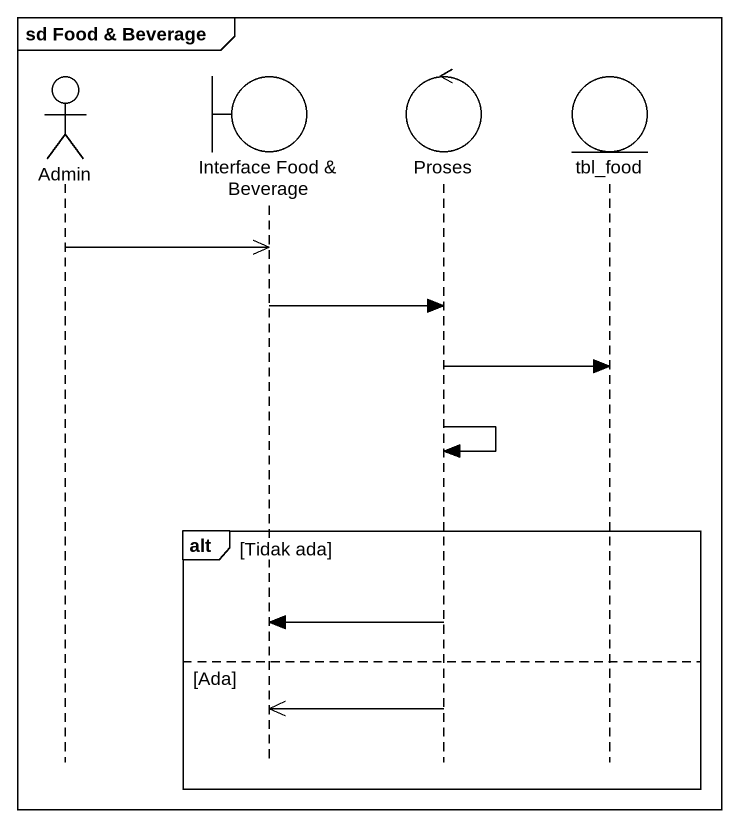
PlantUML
@startuml
mainframe sd Food & Beverage
hide footbox
actor Admin
boundary "Interface Food & Beverage" as Interface_Food_Beverage
control Proses
entity tbl_food

Admin ->> Interface_Food_Beverage
Interface_Food_Beverage -> Proses
Proses -> tbl_food
Proses -> Proses
alt Tidak ada
  Proses -> Interface_Food_Beverage
else Ada
  Proses ->> Interface_Food_Beverage
end
@enduml
